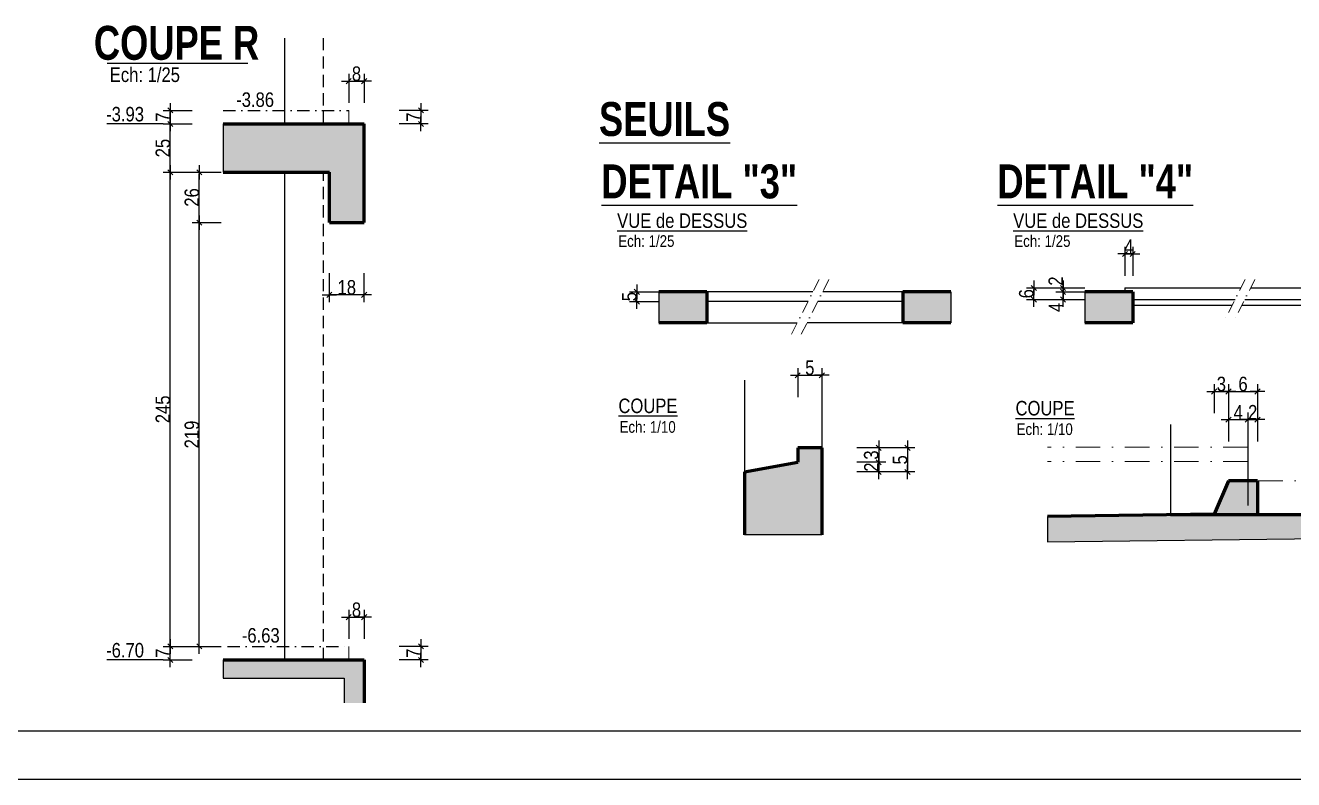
# Model space of a CAD drawing. Header units: millimetres. Extents: x 0 to 26138, y -32652 to 0.
# Drawn here: x 21548 to 22860, y -32652 to -31873 of the extents above; entities that cross this region are included whole.
import ezdxf
from ezdxf.enums import TextEntityAlignment as Align

# ---------------------------------------------------------------- set-up
doc = ezdxf.new("R2010")
doc.units = ezdxf.units.MM
doc.linetypes.add('CACHEX2', pattern=[19.05, 12.7, -6.35])
doc.linetypes.add('TIRETPTX2', pattern=[50.8, 25.4, -12.7, 0, -12.7])
for name, color, linetype in [('01-Cad  2', 1, 'Continuous'), ('01_cote_gen', 4, 'Continuous'), ('01_linteaux', 2, 'Continuous'), ('01_murs_sup', 2, 'CACHEX2'), ('01_poch_BN', 9, 'Continuous'), ('01_poch_murs', 253, 'Continuous'), ('01_texte', 230, 'Continuous'), ('AA_COTES', 2, 'Continuous')]:
    doc.layers.add(name, color=color, linetype=linetype)
doc.layers.add('01_murs_coup', color=5, linetype='Continuous', lineweight=60)
doc.layers.add('01_tram_axes', color=2, linetype='TIRETPTX2', lineweight=9)
doc.styles.add('ARIAL NA', font='ARIALN.TTF')
doc.styles.add('impact', font='impact.ttf')
doc.styles.add('STYLE2', font='ARIALN.TTF')
doc.dimstyles.new('JB10', dxfattribs={"dimscale": 0.1, "dimtxt": 150, "dimasz": 15, "dimexe": 0.1, "dimexo": 0.1, "dimgap": 0.09, "dimtad": 1, "dimdec": 1, "dimlfac": 0.2, "dimdsep": 46, "dimtxsty": 'STYLE2', "dimblk1": 'BOND_G', "dimblk2": 'BOND_D', "dimsah": 1, "dimcen": 1.5, "dimdle": 0.01, "dimse1": 1, "dimse2": 1, "dimclrd": 4, "dimclre": 2, "dimclrt": 6, "dimazin": 2, "dimtfac": 2.333333, "dimtdec": 1, "dimtix": 1, "dimtmove": 2, "dimatfit": 3, "dimldrblk": 'BOND_G', "dimfxl": 1, "dimtolj": 1, "dimtzin": 0, "dimarcsym": 0})
doc.dimstyles.new('JB25', dxfattribs={"dimscale": 0.1, "dimtxt": 150, "dimasz": 15, "dimexe": 0.1, "dimexo": 0.1, "dimgap": 0.09, "dimtad": 1, "dimdec": 1, "dimlfac": 0.5, "dimdsep": 46, "dimtxsty": 'STYLE2', "dimblk1": 'BOND_G', "dimblk2": 'BOND_D', "dimsah": 1, "dimcen": 1.5, "dimdle": 0.01, "dimse1": 1, "dimse2": 1, "dimclrd": 4, "dimclre": 2, "dimclrt": 6, "dimazin": 2, "dimtfac": 2.333333, "dimtdec": 1, "dimtix": 1, "dimtmove": 2, "dimatfit": 3, "dimldrblk": 'BOND_G', "dimfxl": 1, "dimtolj": 1, "dimtzin": 0, "dimarcsym": 0})

# ---------------------------------------------------------------- blocks, each defined once
blk = doc.blocks.new('BOND_G')
at = {"layer": 'AA_COTES', "color": 0}
for p, q in [((0, -5), (0, 15)), ((5, 0), (-5, 0)), ((1.77, 1.77), (-1.77, -1.77))]:
    blk.add_line(p, q, dxfattribs=at)
blk = doc.blocks.new('BOND_D')
at = {"layer": 'AA_COTES', "color": 0}
for p, q in [((5, 0), (-5, 0)), ((-1.77, -1.77), (1.77, 1.77)), ((0, 5), (0, -15))]:
    blk.add_line(p, q, dxfattribs=at)
blk = doc.blocks.new('*D3443')
at = {"layer": '01_cote_gen', "color": 4, "lineweight": -2, "transparency": 16777216}
blk.add_line((21957.2, -32516.1), (21957.2, -32527.1), dxfattribs=at)
at = {"layer": 'Defpoints', "color": 0, "transparency": 16777216}
for p in [(21882.5, -32514.6), (21890.5, -32528.6), (21957.2, -32528.6)]:
    blk.add_point(p, dxfattribs=at)
at = {"layer": '01_cote_gen', "color": 4, "lineweight": -2, "transparency": 16777216, "xscale": 1.5, "yscale": 1.5, "zscale": 1.5}
for name, p, rotation in [('BOND_G', (21957.2, -32514.6), 90), ('BOND_D', (21957.2, -32528.6), 270)]:
    blk.add_blockref(name, p, dxfattribs=dict(at, rotation=rotation))
at = {"layer": '01_cote_gen', "color": 6, "transparency": 16777216, "insert": (21949.7, -32521.6), "char_height": 15, "attachment_point": 5, "rotation": 90, "style": 'STYLE2'}
blk.add_mtext('\\A1;7', dxfattribs=at)
blk = doc.blocks.new('*D3444')
at = {"layer": '01_cote_gen', "color": 4, "lineweight": -2, "transparency": 16777216}
blk.add_line((21884, -32484.4), (21897, -32484.4), dxfattribs=at)
at = {"layer": 'Defpoints', "color": 0, "transparency": 16777216}
for p in [(21898.5, -32484.4), (21882.5, -32514.6), (21898.5, -32526.6)]:
    blk.add_point(p, dxfattribs=at)
at = {"layer": '01_cote_gen', "color": 4, "lineweight": -2, "transparency": 16777216, "xscale": 1.5, "yscale": 1.5, "zscale": 1.5, "rotation": 180}
blk.add_blockref('BOND_G', (21882.5, -32484.4), dxfattribs=at)
at = {"layer": '01_cote_gen', "color": 4, "lineweight": -2, "transparency": 16777216, "xscale": 1.5, "yscale": 1.5, "zscale": 1.5}
blk.add_blockref('BOND_D', (21898.5, -32484.4), dxfattribs=at)
at = {"layer": '01_cote_gen', "color": 6, "transparency": 16777216, "insert": (21890.5, -32476.8), "char_height": 15, "attachment_point": 5, "style": 'STYLE2'}
blk.add_mtext('\\A1;8', dxfattribs=at)
blk = doc.blocks.new('*D3445')
at = {"layer": '01_cote_gen', "color": 4, "lineweight": -2, "ltscale": 0.1, "transparency": 16777216}
blk.add_line((21697.9, -32527.1), (21697.9, -32516.1), dxfattribs=at)
at = {"layer": 'Defpoints', "color": 0, "ltscale": 0.1, "transparency": 16777216}
for p in [(21697.9, -32514.6), (21798.8, -32514.6), (21798.8, -32528.6)]:
    blk.add_point(p, dxfattribs=at)
at = {"layer": '01_cote_gen', "color": 4, "lineweight": -2, "ltscale": 0.1, "transparency": 16777216, "xscale": 1.5, "yscale": 1.5, "zscale": 1.5}
for name, p, rotation in [('BOND_D', (21697.9, -32514.6), 90), ('BOND_G', (21697.9, -32528.6), 270)]:
    blk.add_blockref(name, p, dxfattribs=dict(at, rotation=rotation))
at = {"layer": '01_cote_gen', "color": 6, "ltscale": 0.1, "transparency": 16777216, "insert": (21690.4, -32521.6), "char_height": 15, "attachment_point": 5, "rotation": 90, "style": 'STYLE2'}
blk.add_mtext('\\A1;7', dxfattribs=at)
blk = doc.blocks.new('*D3446')
at = {"layer": '01_cote_gen', "color": 4, "lineweight": -2, "transparency": 16777216}
blk.add_line((21957.2, -31962.1), (21957.2, -31973.1), dxfattribs=at)
at = {"layer": 'Defpoints', "color": 0, "transparency": 16777216}
for p in [(21882.5, -31960.6), (21890.5, -31974.6), (21957.2, -31974.6)]:
    blk.add_point(p, dxfattribs=at)
at = {"layer": '01_cote_gen', "color": 4, "lineweight": -2, "transparency": 16777216, "xscale": 1.5, "yscale": 1.5, "zscale": 1.5}
for name, p, rotation in [('BOND_G', (21957.2, -31960.6), 90), ('BOND_D', (21957.2, -31974.6), 270)]:
    blk.add_blockref(name, p, dxfattribs=dict(at, rotation=rotation))
at = {"layer": '01_cote_gen', "color": 6, "transparency": 16777216, "insert": (21949.7, -31967.6), "char_height": 15, "attachment_point": 5, "rotation": 90, "style": 'STYLE2'}
blk.add_mtext('\\A1;7', dxfattribs=at)
blk = doc.blocks.new('*D3447')
at = {"layer": '01_cote_gen', "color": 4, "lineweight": -2, "transparency": 16777216}
blk.add_line((21884, -31930.4), (21897, -31930.4), dxfattribs=at)
at = {"layer": 'Defpoints', "color": 0, "transparency": 16777216}
for p in [(21898.5, -31930.4), (21882.5, -31960.6), (21898.5, -31972.6)]:
    blk.add_point(p, dxfattribs=at)
at = {"layer": '01_cote_gen', "color": 4, "lineweight": -2, "transparency": 16777216, "xscale": 1.5, "yscale": 1.5, "zscale": 1.5, "rotation": 180}
blk.add_blockref('BOND_G', (21882.5, -31930.4), dxfattribs=at)
at = {"layer": '01_cote_gen', "color": 4, "lineweight": -2, "transparency": 16777216, "xscale": 1.5, "yscale": 1.5, "zscale": 1.5}
blk.add_blockref('BOND_D', (21898.5, -31930.4), dxfattribs=at)
at = {"layer": '01_cote_gen', "color": 6, "transparency": 16777216, "insert": (21890.5, -31922.8), "char_height": 15, "attachment_point": 5, "style": 'STYLE2'}
blk.add_mtext('\\A1;8', dxfattribs=at)
blk = doc.blocks.new('*D3449')
at = {"layer": '01_cote_gen', "color": 4, "lineweight": -2, "ltscale": 0.1, "transparency": 16777216}
blk.add_line((21727.9, -32513.1), (21727.9, -32078.1), dxfattribs=at)
at = {"layer": 'Defpoints', "color": 0, "ltscale": 0.1, "transparency": 16777216}
for p in [(21727.9, -32076.6), (21898.5, -32076.6), (21856.5, -32514.6)]:
    blk.add_point(p, dxfattribs=at)
at = {"layer": '01_cote_gen', "color": 4, "lineweight": -2, "ltscale": 0.1, "transparency": 16777216, "xscale": 1.5, "yscale": 1.5, "zscale": 1.5}
for name, p, rotation in [('BOND_D', (21727.9, -32076.6), 90), ('BOND_G', (21727.9, -32514.6), 270)]:
    blk.add_blockref(name, p, dxfattribs=dict(at, rotation=rotation))
at = {"layer": '01_cote_gen', "color": 6, "ltscale": 0.1, "transparency": 16777216, "insert": (21720.3, -32295.6), "char_height": 15, "attachment_point": 5, "rotation": 90, "style": 'STYLE2'}
blk.add_mtext('\\A1;219', dxfattribs=at)
blk = doc.blocks.new('*D3450')
at = {"layer": '01_cote_gen', "color": 4, "lineweight": -2, "ltscale": 0.1, "transparency": 16777216}
blk.add_line((21727.9, -32075.1), (21727.9, -32026.1), dxfattribs=at)
at = {"layer": 'Defpoints', "color": 0, "ltscale": 0.1, "transparency": 16777216}
for p in [(21727.9, -32024.6), (21797.2, -32024.6), (21880.5, -32076.6)]:
    blk.add_point(p, dxfattribs=at)
at = {"layer": '01_cote_gen', "color": 4, "lineweight": -2, "ltscale": 0.1, "transparency": 16777216, "xscale": 1.5, "yscale": 1.5, "zscale": 1.5}
for name, p, rotation in [('BOND_D', (21727.9, -32024.6), 90), ('BOND_G', (21727.9, -32076.6), 270)]:
    blk.add_blockref(name, p, dxfattribs=dict(at, rotation=rotation))
at = {"layer": '01_cote_gen', "color": 6, "ltscale": 0.1, "transparency": 16777216, "insert": (21720.3, -32050.6), "char_height": 15, "attachment_point": 5, "rotation": 90, "style": 'STYLE2'}
blk.add_mtext('\\A1;26', dxfattribs=at)
blk = doc.blocks.new('*D3448')
at = {"layer": '01_cote_gen', "color": 4, "lineweight": -2, "ltscale": 0.1, "transparency": 16777216}
blk.add_line((21697.9, -32023.1), (21697.9, -31976.1), dxfattribs=at)
at = {"layer": 'Defpoints', "color": 0, "ltscale": 0.1, "transparency": 16777216}
for p in [(21697.9, -31974.6), (21754.9, -31974.6), (21754.9, -32024.6)]:
    blk.add_point(p, dxfattribs=at)
at = {"layer": '01_cote_gen', "color": 4, "lineweight": -2, "ltscale": 0.1, "transparency": 16777216, "xscale": 1.5, "yscale": 1.5, "zscale": 1.5}
for name, p, rotation in [('BOND_D', (21697.9, -31974.6), 90), ('BOND_G', (21697.9, -32024.6), 270)]:
    blk.add_blockref(name, p, dxfattribs=dict(at, rotation=rotation))
at = {"layer": '01_cote_gen', "color": 6, "ltscale": 0.1, "transparency": 16777216, "insert": (21690.3, -31999.6), "char_height": 15, "attachment_point": 5, "rotation": 90, "style": 'STYLE2'}
blk.add_mtext('\\A1;25', dxfattribs=at)
blk = doc.blocks.new('*D3451')
at = {"layer": '01_cote_gen', "color": 4, "lineweight": -2, "ltscale": 0.1, "transparency": 16777216}
blk.add_line((21697.9, -32513.1), (21697.9, -32026.1), dxfattribs=at)
at = {"layer": 'Defpoints', "color": 0, "ltscale": 0.1, "transparency": 16777216}
for p in [(21697.9, -32024.6), (21785.8, -32024.6), (21750.4, -32514.6)]:
    blk.add_point(p, dxfattribs=at)
at = {"layer": '01_cote_gen', "color": 4, "lineweight": -2, "ltscale": 0.1, "transparency": 16777216, "xscale": 1.5, "yscale": 1.5, "zscale": 1.5}
for name, p, rotation in [('BOND_D', (21697.9, -32024.6), 90), ('BOND_G', (21697.9, -32514.6), 270)]:
    blk.add_blockref(name, p, dxfattribs=dict(at, rotation=rotation))
at = {"layer": '01_cote_gen', "color": 6, "ltscale": 0.1, "transparency": 16777216, "insert": (21690.3, -32269.6), "char_height": 15, "attachment_point": 5, "rotation": 90, "style": 'STYLE2'}
blk.add_mtext('\\A1;245', dxfattribs=at)
blk = doc.blocks.new('*D3452')
at = {"layer": '01_cote_gen', "color": 4, "lineweight": -2, "ltscale": 0.1, "transparency": 16777216}
blk.add_line((21697.9, -31973.1), (21697.9, -31962.1), dxfattribs=at)
at = {"layer": 'Defpoints', "color": 0, "ltscale": 0.1, "transparency": 16777216}
for p in [(21697.9, -31960.6), (21752.7, -31960.6, 8.4), (21752.7, -31974.6)]:
    blk.add_point(p, dxfattribs=at)
at = {"layer": '01_cote_gen', "color": 4, "lineweight": -2, "ltscale": 0.1, "transparency": 16777216, "xscale": 1.5, "yscale": 1.5, "zscale": 1.5}
for name, p, rotation in [('BOND_D', (21697.9, -31960.6), 90), ('BOND_G', (21697.9, -31974.6), 270)]:
    blk.add_blockref(name, p, dxfattribs=dict(at, rotation=rotation))
at = {"layer": '01_cote_gen', "color": 6, "ltscale": 0.1, "transparency": 16777216, "insert": (21690.4, -31967.6), "char_height": 15, "attachment_point": 5, "rotation": 90, "style": 'STYLE2'}
blk.add_mtext('\\A1;7', dxfattribs=at)
blk = doc.blocks.new('*D3453')
at = {"layer": '01_cote_gen', "color": 4, "lineweight": -2, "ltscale": 0.1, "transparency": 16777216}
blk.add_line((21897, -32151.3), (21864, -32151.3), dxfattribs=at)
at = {"layer": 'Defpoints', "color": 0, "ltscale": 0.1, "transparency": 16777216}
for p in [(21862.5, -32076.6), (21898.5, -32076.6), (21862.5, -32151.3)]:
    blk.add_point(p, dxfattribs=at)
at = {"layer": '01_cote_gen', "color": 4, "lineweight": -2, "ltscale": 0.1, "transparency": 16777216, "xscale": 1.5, "yscale": 1.5, "zscale": 1.5, "rotation": 180}
blk.add_blockref('BOND_D', (21862.5, -32151.3), dxfattribs=at)
at = {"layer": '01_cote_gen', "color": 4, "lineweight": -2, "ltscale": 0.1, "transparency": 16777216, "xscale": 1.5, "yscale": 1.5, "zscale": 1.5}
blk.add_blockref('BOND_G', (21898.5, -32151.3), dxfattribs=at)
at = {"layer": '01_cote_gen', "color": 6, "ltscale": 0.1, "transparency": 16777216, "insert": (21880.5, -32143.6), "char_height": 15, "attachment_point": 5, "style": 'STYLE2'}
blk.add_mtext('\\A1;18', dxfattribs=at)
blk = doc.blocks.new('*D3467')
at = {"layer": '01_cote_gen', "color": 4, "lineweight": -2, "transparency": 16777216}
blk.add_line((22794, -32251.1), (22821, -32251.1), dxfattribs=at)
at = {"layer": 'Defpoints', "color": 0, "transparency": 16777216}
for p in [(22822.5, -32251.1), (22792.5, -32343.6), (22822.5, -32343.6)]:
    blk.add_point(p, dxfattribs=at)
at = {"layer": '01_cote_gen', "color": 4, "lineweight": -2, "transparency": 16777216, "xscale": 1.5, "yscale": 1.5, "zscale": 1.5, "rotation": 180}
blk.add_blockref('BOND_G', (22792.5, -32251.1), dxfattribs=at)
at = {"layer": '01_cote_gen', "color": 4, "lineweight": -2, "transparency": 16777216, "xscale": 1.5, "yscale": 1.5, "zscale": 1.5}
blk.add_blockref('BOND_D', (22822.5, -32251.1), dxfattribs=at)
at = {"layer": '01_cote_gen', "color": 6, "transparency": 16777216, "insert": (22807.5, -32243.5), "char_height": 15, "attachment_point": 5, "style": 'STYLE2'}
blk.add_mtext('\\A1;6', dxfattribs=at)
blk = doc.blocks.new('*D3468')
at = {"layer": '01_cote_gen', "color": 4, "lineweight": -2, "transparency": 16777216}
blk.add_line((22794, -32280.2), (22811, -32280.2), dxfattribs=at)
at = {"layer": 'Defpoints', "color": 0, "transparency": 16777216}
for p in [(22792.5, -32273.6), (22812.5, -32280.2), (22812.5, -32285.2)]:
    blk.add_point(p, dxfattribs=at)
at = {"layer": '01_cote_gen', "color": 4, "lineweight": -2, "transparency": 16777216, "xscale": 1.5, "yscale": 1.5, "zscale": 1.5, "rotation": 180}
blk.add_blockref('BOND_G', (22792.5, -32280.2), dxfattribs=at)
at = {"layer": '01_cote_gen', "color": 4, "lineweight": -2, "transparency": 16777216, "xscale": 1.5, "yscale": 1.5, "zscale": 1.5}
blk.add_blockref('BOND_D', (22812.5, -32280.2), dxfattribs=at)
at = {"layer": '01_cote_gen', "color": 6, "transparency": 16777216, "insert": (22802.5, -32272.7), "char_height": 15, "attachment_point": 5, "style": 'STYLE2'}
blk.add_mtext('\\A1;4', dxfattribs=at)
blk = doc.blocks.new('*D3457')
at = {"layer": '01_cote_gen', "color": 4, "lineweight": -2, "transparency": 16777216}
blk.add_line((22814, -32280.2), (22821, -32280.2), dxfattribs=at)
at = {"layer": 'Defpoints', "color": 0, "transparency": 16777216}
for p in [(22822.5, -32276.3), (22822.5, -32280.2), (22812.5, -32290.3)]:
    blk.add_point(p, dxfattribs=at)
at = {"layer": '01_cote_gen', "color": 4, "lineweight": -2, "transparency": 16777216, "xscale": 1.5, "yscale": 1.5, "zscale": 1.5, "rotation": 180}
blk.add_blockref('BOND_G', (22812.5, -32280.2), dxfattribs=at)
at = {"layer": '01_cote_gen', "color": 4, "lineweight": -2, "transparency": 16777216, "xscale": 1.5, "yscale": 1.5, "zscale": 1.5}
blk.add_blockref('BOND_D', (22822.5, -32280.2), dxfattribs=at)
at = {"layer": '01_cote_gen', "color": 6, "transparency": 16777216, "insert": (22817.5, -32272.6), "char_height": 15, "attachment_point": 5, "style": 'STYLE2'}
blk.add_mtext('\\A1;2', dxfattribs=at)
blk = doc.blocks.new('*D3469')
at = {"layer": '01_cote_gen', "color": 4, "lineweight": -2, "transparency": 16777216}
blk.add_line((22967.3, -32345.1), (22967.3, -32377.1), dxfattribs=at)
at = {"layer": 'Defpoints', "color": 0, "transparency": 16777216}
for p in [(22822.5, -32343.6), (22841.4, -32378.6), (22967.3, -32378.6)]:
    blk.add_point(p, dxfattribs=at)
at = {"layer": '01_cote_gen', "color": 4, "lineweight": -2, "transparency": 16777216, "xscale": 1.5, "yscale": 1.5, "zscale": 1.5}
for name, p, rotation in [('BOND_G', (22967.3, -32343.6), 90), ('BOND_D', (22967.3, -32378.6), 270)]:
    blk.add_blockref(name, p, dxfattribs=dict(at, rotation=rotation))
at = {"layer": '01_cote_gen', "color": 6, "transparency": 16777216, "insert": (22959.8, -32361.1), "char_height": 15, "attachment_point": 5, "rotation": 90, "style": 'STYLE2'}
blk.add_mtext('\\A1;7', dxfattribs=at)
blk = doc.blocks.new('*D3470')
at = {"layer": '01_cote_gen', "color": 4, "lineweight": -2, "transparency": 16777216}
blk.add_line((22779.2, -32251.1), (22791, -32251.1), dxfattribs=at)
at = {"layer": 'Defpoints', "color": 0, "transparency": 16777216}
for p in [(22792.5, -32251.1), (22792.5, -32343.6), (22777.7, -32377.9)]:
    blk.add_point(p, dxfattribs=at)
at = {"layer": '01_cote_gen', "color": 4, "lineweight": -2, "transparency": 16777216, "xscale": 1.5, "yscale": 1.5, "zscale": 1.5, "rotation": 180}
blk.add_blockref('BOND_G', (22777.7, -32251.1), dxfattribs=at)
at = {"layer": '01_cote_gen', "color": 4, "lineweight": -2, "transparency": 16777216, "xscale": 1.5, "yscale": 1.5, "zscale": 1.5}
blk.add_blockref('BOND_D', (22792.5, -32251.1), dxfattribs=at)
at = {"layer": '01_cote_gen', "color": 6, "transparency": 16777216, "insert": (22785.1, -32243.5), "char_height": 15, "attachment_point": 5, "style": 'STYLE2'}
blk.add_mtext('\\A1;3', dxfattribs=at)
blk = doc.blocks.new('*D3471')
at = {"layer": '01_cote_gen', "color": 4, "lineweight": -2, "transparency": 16777216}
blk.add_line((22621.3, -32154.6), (22621.3, -32149.6), dxfattribs=at)
at = {"layer": 'Defpoints', "color": 0, "transparency": 16777216}
for p in [(22621.3, -32148.1), (22693.4, -32148.1), (22709.2, -32156.1)]:
    blk.add_point(p, dxfattribs=at)
at = {"layer": '01_cote_gen', "color": 4, "lineweight": -2, "transparency": 16777216, "xscale": 1.5, "yscale": 1.5, "zscale": 1.5}
for name, p, rotation in [('BOND_D', (22621.3, -32148.1), 90), ('BOND_G', (22621.3, -32156.1), 270)]:
    blk.add_blockref(name, p, dxfattribs=dict(at, rotation=rotation))
at = {"layer": '01_cote_gen', "color": 6, "transparency": 16777216, "insert": (22613.8, -32164.2), "char_height": 15, "attachment_point": 5, "rotation": 90, "style": 'STYLE2'}
blk.add_mtext('\\A1;4', dxfattribs=at)
blk = doc.blocks.new('*D3458')
at = {"layer": '01_cote_gen', "color": 4, "lineweight": -2, "transparency": 16777216}
blk.add_line((22591.1, -32154.6), (22591.1, -32145.6), dxfattribs=at)
at = {"layer": 'Defpoints', "color": 0, "transparency": 16777216}
for p in [(22591.1, -32144.1), (22633.8, -32144.1), (22632.9, -32156.1)]:
    blk.add_point(p, dxfattribs=at)
at = {"layer": '01_cote_gen', "color": 4, "lineweight": -2, "transparency": 16777216, "xscale": 1.5, "yscale": 1.5, "zscale": 1.5}
for name, p, rotation in [('BOND_D', (22591.1, -32144.1), 90), ('BOND_G', (22591.1, -32156.1), 270)]:
    blk.add_blockref(name, p, dxfattribs=dict(at, rotation=rotation))
at = {"layer": '01_cote_gen', "color": 6, "transparency": 16777216, "insert": (22583.4, -32150.1), "char_height": 15, "attachment_point": 5, "rotation": 90, "style": 'STYLE2'}
blk.add_mtext('\\A1;6', dxfattribs=at)
blk = doc.blocks.new('*D3459')
at = {"layer": '01_cote_gen', "color": 4, "lineweight": -2, "transparency": 16777216}
blk.add_line((22621.3, -32146.6), (22621.3, -32145.6), dxfattribs=at)
at = {"layer": 'Defpoints', "color": 0, "transparency": 16777216}
for p in [(22613.6, -32144.1), (22613.8, -32148.1), (22621.3, -32144.1)]:
    blk.add_point(p, dxfattribs=at)
at = {"layer": '01_cote_gen', "color": 4, "lineweight": -2, "transparency": 16777216, "xscale": 1.5, "yscale": 1.5, "zscale": 1.5}
for name, p, rotation in [('BOND_D', (22621.3, -32144.1), 90), ('BOND_G', (22621.3, -32148.1), 270)]:
    blk.add_blockref(name, p, dxfattribs=dict(at, rotation=rotation))
at = {"layer": '01_cote_gen', "color": 6, "transparency": 16777216, "insert": (22613.8, -32137), "char_height": 15, "attachment_point": 5, "rotation": 90, "style": 'STYLE2'}
blk.add_mtext('\\A1;2', dxfattribs=at)
blk = doc.blocks.new('*D3472')
at = {"layer": '01_cote_gen', "color": 4, "lineweight": -2, "transparency": 16777216}
for p, q in [((22683.9, -32109), (22682.4, -32109)), ((22693.4, -32109), (22685.4, -32109)), ((22694.9, -32109), (22696.4, -32109))]:
    blk.add_line(p, q, dxfattribs=at)
at = {"layer": 'Defpoints', "color": 0, "transparency": 16777216}
for p in [(22685.4, -32109), (22685.4, -32144.1), (22693.4, -32148.1)]:
    blk.add_point(p, dxfattribs=at)
at = {"layer": '01_cote_gen', "color": 4, "lineweight": -2, "transparency": 16777216, "xscale": 1.5, "yscale": 1.5, "zscale": 1.5}
blk.add_blockref('BOND_D', (22685.4, -32109), dxfattribs=at)
at = {"layer": '01_cote_gen', "color": 4, "lineweight": -2, "transparency": 16777216, "xscale": 1.5, "yscale": 1.5, "zscale": 1.5, "rotation": 180}
blk.add_blockref('BOND_G', (22693.4, -32109), dxfattribs=at)
at = {"layer": '01_cote_gen', "color": 6, "transparency": 16777216, "insert": (22689.4, -32101.5), "char_height": 15, "attachment_point": 5, "style": 'STYLE2'}
blk.add_mtext('\\A1;4', dxfattribs=at)
blk = doc.blocks.new('*D3474')
at = {"layer": '01_cote_gen', "color": 4, "lineweight": -2, "transparency": 16777216}
blk.add_line((22348.4, -32234.4), (22370.4, -32234.4), dxfattribs=at)
at = {"layer": 'Defpoints', "color": 0, "transparency": 16777216}
for p in [(22346.9, -32227.8), (22371.9, -32234.4), (22371.9, -32239.4)]:
    blk.add_point(p, dxfattribs=at)
at = {"layer": '01_cote_gen', "color": 4, "lineweight": -2, "transparency": 16777216, "xscale": 1.5, "yscale": 1.5, "zscale": 1.5, "rotation": 180}
blk.add_blockref('BOND_G', (22346.9, -32234.4), dxfattribs=at)
at = {"layer": '01_cote_gen', "color": 4, "lineweight": -2, "transparency": 16777216, "xscale": 1.5, "yscale": 1.5, "zscale": 1.5}
blk.add_blockref('BOND_D', (22371.9, -32234.4), dxfattribs=at)
at = {"layer": '01_cote_gen', "color": 6, "transparency": 16777216, "insert": (22359.4, -32226.7), "char_height": 15, "attachment_point": 5, "style": 'STYLE2'}
blk.add_mtext('\\A1;5', dxfattribs=at)
blk = doc.blocks.new('*D3475')
at = {"layer": '01_cote_gen', "color": 4, "lineweight": -2, "transparency": 16777216}
blk.add_line((22430.7, -32310.8), (22430.7, -32322.8), dxfattribs=at)
at = {"layer": 'Defpoints', "color": 0, "transparency": 16777216}
for p in [(22371.9, -32309.3), (22346.9, -32324.3), (22430.7, -32324.3)]:
    blk.add_point(p, dxfattribs=at)
at = {"layer": '01_cote_gen', "color": 4, "lineweight": -2, "transparency": 16777216, "xscale": 1.5, "yscale": 1.5, "zscale": 1.5}
for name, p, rotation in [('BOND_G', (22430.7, -32309.3), 90), ('BOND_D', (22430.7, -32324.3), 270)]:
    blk.add_blockref(name, p, dxfattribs=dict(at, rotation=rotation))
at = {"layer": '01_cote_gen', "color": 6, "transparency": 16777216, "insert": (22423, -32316.8), "char_height": 15, "attachment_point": 5, "rotation": 90, "style": 'STYLE2'}
blk.add_mtext('\\A1;3', dxfattribs=at)
blk = doc.blocks.new('*D3476')
at = {"layer": '01_cote_gen', "color": 4, "lineweight": -2, "transparency": 16777216}
blk.add_line((22430.7, -32325.8), (22430.7, -32332.8), dxfattribs=at)
at = {"layer": 'Defpoints', "color": 0, "transparency": 16777216}
for p in [(22291.9, -32334.3), (22408.2, -32324.3), (22430.7, -32334.3)]:
    blk.add_point(p, dxfattribs=at)
at = {"layer": '01_cote_gen', "color": 4, "lineweight": -2, "transparency": 16777216, "xscale": 1.5, "yscale": 1.5, "zscale": 1.5}
for name, p, rotation in [('BOND_G', (22430.7, -32324.3), 90), ('BOND_D', (22430.7, -32334.3), 270)]:
    blk.add_blockref(name, p, dxfattribs=dict(at, rotation=rotation))
at = {"layer": '01_cote_gen', "color": 6, "transparency": 16777216, "insert": (22423.1, -32329.3), "char_height": 15, "attachment_point": 5, "rotation": 90, "style": 'STYLE2'}
blk.add_mtext('\\A1;2', dxfattribs=at)
blk = doc.blocks.new('*D3460')
at = {"layer": '01_cote_gen', "color": 4, "lineweight": -2, "transparency": 16777216}
blk.add_line((22460.4, -32310.8), (22460.4, -32332.8), dxfattribs=at)
at = {"layer": 'Defpoints', "color": 0, "transparency": 16777216}
for p in [(22438.2, -32309.3), (22438.2, -32334.3), (22460.4, -32334.3)]:
    blk.add_point(p, dxfattribs=at)
at = {"layer": '01_cote_gen', "color": 4, "lineweight": -2, "transparency": 16777216, "xscale": 1.5, "yscale": 1.5, "zscale": 1.5}
for name, p, rotation in [('BOND_G', (22460.4, -32309.3), 90), ('BOND_D', (22460.4, -32334.3), 270)]:
    blk.add_blockref(name, p, dxfattribs=dict(at, rotation=rotation))
at = {"layer": '01_cote_gen', "color": 6, "transparency": 16777216, "insert": (22452.8, -32321.8), "char_height": 15, "attachment_point": 5, "rotation": 90, "style": 'STYLE2'}
blk.add_mtext('\\A1;5', dxfattribs=at)
blk = doc.blocks.new('*D3477')
at = {"layer": '01_cote_gen', "color": 4, "lineweight": -2, "transparency": 16777216}
blk.add_line((22180.5, -32156.6), (22180.5, -32149.6), dxfattribs=at)
at = {"layer": 'Defpoints', "color": 0, "transparency": 16777216}
for p in [(22180.5, -32148.1), (22252.7, -32148.1), (22252.7, -32158.1)]:
    blk.add_point(p, dxfattribs=at)
at = {"layer": '01_cote_gen', "color": 4, "lineweight": -2, "transparency": 16777216, "xscale": 1.5, "yscale": 1.5, "zscale": 1.5}
for name, p, rotation in [('BOND_D', (22180.5, -32148.1), 90), ('BOND_G', (22180.5, -32158.1), 270)]:
    blk.add_blockref(name, p, dxfattribs=dict(at, rotation=rotation))
at = {"layer": '01_cote_gen', "color": 6, "transparency": 16777216, "insert": (22172.8, -32153.1), "char_height": 15, "attachment_point": 5, "rotation": 90, "style": 'STYLE2'}
blk.add_mtext('\\A1;5', dxfattribs=at)

msp = doc.modelspace()

# ---------------------------------------------------------------- hatches: boundary and pattern name
at = {"layer": '01_poch_BN', "ltscale": 0.1}
h = msp.add_hatch(color=256, dxfattribs=at)
h.dxf.hatch_style = 1
h.paths.add_polyline_path([(21898.46, -32528.62), (21752.75, -32528.62), (21752.75, -32547.34), (21877.78, -32547.34), (21877.78, -32572.96), (21898.46, -32572.96)])
h.paths.add_polyline_path([(21898.46, -31974.62), (21752.75, -31974.62), (21752.75, -32024.62), (21862.46, -32024.62), (21862.46, -32076.62), (21898.46, -32076.62)])
at = {"layer": '01_poch_BN'}
h = msp.add_hatch(color=256, dxfattribs=at)
h.dxf.hatch_style = 1
h.paths.add_polyline_path([(22252.74, -32148.06), (22203.21, -32148.06), (22203.21, -32180.06), (22252.74, -32180.06)])
h.paths.add_polyline_path([(22505.13, -32148.06), (22455.61, -32148.06), (22455.61, -32180.06), (22505.13, -32180.06)])
h = msp.add_hatch(color=256, dxfattribs=at)
h.dxf.hatch_style = 1
h.paths.add_polyline_path([(22693.36, -32148.06), (22643.84, -32148.06), (22643.84, -32180.06), (22693.36, -32180.06)])
h.paths.add_polyline_path([(22945.76, -32148.06), (22896.23, -32148.06), (22896.23, -32180.06), (22945.76, -32180.06)])
h = msp.add_hatch(color=256, dxfattribs=at)
h.dxf.hatch_style = 1
h.paths.add_polyline_path([(22371.88, -32309.3), (22346.88, -32309.3), (22346.88, -32324.3), (22291.88, -32334.3), (22291.88, -32399.2), (22371.88, -32399.2)])
at = {"layer": '01_poch_BN', "ltscale": 0.1}
h = msp.add_hatch(color=256, dxfattribs=at)
h.dxf.hatch_style = 1
h.paths.add_polyline_path([(22812.51, -32343.58), (22792.51, -32343.58), (22777.65, -32377.88), (22732.51, -32378.56), (22732.51, -32378.58), (22812.51, -32378.58)])
h.paths.add_polyline_path([(22822.51, -32343.58), (22812.51, -32343.58), (22812.51, -32378.58), (22822.51, -32378.58)])
h.paths.add_polyline_path([(22942.13, -32378.58), (22822.51, -32378.58), (22812.51, -32378.58), (22732.51, -32378.58), (22732.51, -32378.56), (22605.15, -32380.46), (22605.15, -32406.36), (22942.13, -32402.6)])

# ---------------------------------------------------------------- linework, layer by layer
at = {"layer": '01-Cad  2'}
for p, q in [((25088.02, -32602.24), (19369.51, -32602.24)), ((25088.02, -32652.24), (19319.51, -32652.24))]:
    msp.add_line(p, q, dxfattribs=at)
at = {"layer": '01_linteaux'}
for p, q in [((21816.46, -31974.62), (21816.46, -31886.02)), ((21816.46, -32528.62), (21816.46, -32024.62)), ((22362.66, -32148.06), (22252.74, -32148.06)), ((22455.61, -32148.06), (22372.8, -32148.06)), ((22685.36, -32144.06), (22805.3, -32144.06)), ((22685.36, -32144.06), (22685.36, -32148.06)), ((22815.45, -32144.06), (22904.23, -32144.06)), ((22357.6, -32158.06), (22252.74, -32158.06)), ((22455.61, -32158.06), (22367.74, -32158.06)), ((22693.36, -32156.06), (22799.24, -32156.06)), ((22693.36, -32162.06), (22796.2, -32162.06)), ((22806.35, -32162.06), (22896.23, -32162.06)), ((22809.38, -32156.06), (22896.23, -32156.06)), ((22252.74, -32180.06), (22346.48, -32180.06)), ((22455.61, -32180.06), (22356.62, -32180.06)), ((22291.88, -32239.4), (22291.88, -32334.3)), ((22371.88, -32239.4), (22371.88, -32309.3)), ((22732.51, -32285.21), (22732.51, -32378.58)), ((22812.51, -32285.21), (22812.51, -32343.58)), ((22822.51, -32378.58), (22812.51, -32378.58))]:
    msp.add_line(p, q, dxfattribs=at)
at = {"layer": '01_linteaux', "linetype": 'TIRETPTX2', "ltscale": 0.5}
for p, q in [((21752.75, -31960.62, 8.39), (21882.46, -31960.62, 9.92)), ((21757.27, -32514.62), (21882.46, -32514.62))]:
    msp.add_line(p, q, dxfattribs=at)
at = {"layer": '01_linteaux', "linetype": 'CACHEX2', "ltscale": 2}
msp.add_line((22812.51, -32343.58), (22812.51, -32378.58), dxfattribs=at)
at = {"layer": '01_murs_coup'}
for p, q in [((21752.75, -31974.62), (21898.46, -31974.62)), ((21898.46, -32076.62), (21898.46, -31974.62)), ((21752.75, -32024.62), (21862.46, -32024.62)), ((21862.46, -32076.62), (21862.46, -32024.62)), ((21862.46, -32076.62), (21898.46, -32076.62)), ((22252.74, -32148.06), (22203.21, -32148.06)), ((22252.74, -32148.06), (22252.74, -32180.06)), ((22455.61, -32148.06), (22455.61, -32180.06)), ((22505.13, -32148.06), (22455.61, -32148.06)), ((22693.36, -32148.06), (22643.84, -32148.06)), ((22693.36, -32148.06), (22693.36, -32180.06)), ((22252.74, -32180.06), (22203.21, -32180.06)), ((22505.13, -32180.06), (22455.61, -32180.06)), ((22693.36, -32180.06), (22643.84, -32180.06)), ((22346.88, -32309.3), (22346.88, -32324.3)), ((22371.88, -32309.3), (22346.88, -32309.3)), ((22371.88, -32309.3), (22371.88, -32399.2)), ((22291.88, -32334.3), (22346.88, -32324.3)), ((22291.88, -32334.3), (22291.88, -32399.2)), ((22792.51, -32343.58), (22777.65, -32377.88)), ((22822.51, -32343.58), (22792.51, -32343.58)), ((22822.51, -32343.58), (22822.51, -32378.58)), ((22777.65, -32377.88), (22605.15, -32380.46)), ((22950.32, -32378.58), (22732.51, -32378.58)), ((22950.32, -32378.58), (22822.51, -32378.58)), ((21752.75, -32528.62), (21898.46, -32528.62)), ((21898.46, -32528.4), (21898.46, -32572.96))]:
    msp.add_line(p, q, dxfattribs=at)
at = {"layer": '01_murs_sup'}
for p, q in [((21856.46, -31974.62), (21856.46, -31886.02)), ((21856.46, -32528.62), (21856.46, -32024.62))]:
    msp.add_line(p, q, dxfattribs=at)
at = {"layer": '01_poch_BN', "ltscale": 0.1}
for p, q in [((21752.75, -31974.62), (21752.75, -32024.62)), ((22605.15, -32406.36), (22942.13, -32402.6)), ((21752.75, -32528.62), (21752.75, -32547.34)), ((21752.75, -32547.34), (21877.78, -32547.34)), ((21877.78, -32547.34), (21877.78, -32572.96))]:
    msp.add_line(p, q, dxfattribs=at)
at = {"layer": '01_poch_BN'}
for p, q in [((22605.15, -32380.46), (22605.15, -32406.36)), ((22371.88, -32399.2), (22291.88, -32399.2))]:
    msp.add_line(p, q, dxfattribs=at)
at = {"layer": '01_poch_murs'}
for p, q in [((22203.21, -32148.06), (22203.21, -32180.06)), ((22505.13, -32148.06), (22505.13, -32180.06)), ((22643.84, -32148.06), (22643.84, -32180.06))]:
    msp.add_line(p, q, dxfattribs=at)
at = {"layer": '01_texte'}
for p, q in [((21632.6, -31911.89), (21778.2, -31911.89)), ((21690.42, -31974.62), (21632.46, -31974.62)), ((21690.42, -32528.62), (21632.46, -32528.62))]:
    msp.add_line(p, q, dxfattribs=at)
at = {"layer": '01_tram_axes'}
for p, q in [((21882.46, -31960.62), (21882.46, -31974.62)), ((22812.51, -32308.58), (22605.15, -32308.58)), ((22812.51, -32323.58), (22605.15, -32323.58)), ((22950.32, -32343.58), (22822.51, -32343.58)), ((21882.46, -32514.62), (21882.46, -32528.62))]:
    msp.add_line(p, q, dxfattribs=at)
at = {"layer": '01_tram_axes', "ltscale": 0.5}
for p, q in [((22369.09, -32135.33), (22340.45, -32191.98)), ((22379.23, -32135.33), (22350.59, -32191.98)), ((22809.72, -32135.33), (22788.38, -32177.54)), ((22819.86, -32135.33), (22798.52, -32177.54))]:
    msp.add_line(p, q, dxfattribs=at)
at = {"layer": '01_tram_axes', "ltscale": 2}
for p, q in [((22371.88, -32274.3), (22371.88, -32289.3)), ((22812.51, -32308.58), (22812.51, -32323.58))]:
    msp.add_line(p, q, dxfattribs=at)

# ---------------------------------------------------------------- texts
at = {"layer": '01_texte', "style": 'impact'}
msp.add_text('COUPE R', height=35, dxfattribs=at).set_placement((21704.41, -31890.79), align=Align.MIDDLE)
at = {"layer": '01_texte'}
for s, height, style, p in [('Ech: 1/25', 15, 'STYLE2', (21635.33, -31931.29)), ('-3.86', 15, 'ARIAL NA', (21766.09, -31957.03)), ('-3.93', 15, 'ARIAL NA', (21631.56, -31972.01)), ('%%UVUE de DESSUS', 15, 'ARIAL NA', (22160.14, -32082.06)), ('%%UVUE de DESSUS', 15, 'ARIAL NA', (22569.77, -32082.06)), (' Ech: 1/25', 12, 'ARIAL NA', (22157.48, -32101.66)), (' Ech: 1/25', 12, 'ARIAL NA', (22567.11, -32101.66)), ('%%UCOUPE', 15, 'ARIAL NA', (22161.45, -32273.46)), ('%%UCOUPE', 15, 'ARIAL NA', (22572.18, -32275.88)), (' Ech: 1/10', 12, 'ARIAL NA', (22158.79, -32293.79)), (' Ech: 1/10', 12, 'ARIAL NA', (22569.53, -32296.11)), ('-6.63', 15, 'ARIAL NA', (21771.92, -32510.65)), ('-6.70', 15, 'ARIAL NA', (21631.56, -32526.01))]:
    msp.add_text(s, height=height, dxfattribs=dict(at, style=style)).set_placement(p)
at = {"layer": '01_texte', "style": 'impact'}
for s, p in [('%%USEUILS', (22209.18, -31997.56)), ('%%UDETAIL "3"', (22245.05, -32061.98)), ('%%UDETAIL "4"', (22654.68, -32061.98))]:
    msp.add_text(s, height=35, dxfattribs=at).set_placement(p, align=Align.BOTTOM_CENTER)

# ---------------------------------------------------------------- dimensions: what is measured, and where the dimension line sits
at = {"layer": '01_cote_gen'}
for base, p1, p2, dimstyle, picture, middle in [((21898.46, -31930.45), (21882.46, -31960.62), (21898.46, -31972.62), 'JB25', '*D3447', (21890.46, -31922.78)), ((22685.36, -32108.99), (22693.36, -32148.06), (22685.36, -32144.06), 'JB25', '*D3472', (22689.36, -32101.48)), ((22371.88, -32234.37), (22346.88, -32227.81), (22371.88, -32239.4), 'JB10', '*D3474', (22359.38, -32226.73)), ((22792.51, -32251.13), (22777.65, -32377.88), (22792.51, -32343.58), 'JB10', '*D3470', (22785.08, -32243.46)), ((22822.51, -32251.13), (22792.51, -32343.58), (22822.51, -32343.58), 'JB10', '*D3467', (22807.51, -32243.46)), ((22812.51, -32280.19), (22792.51, -32273.63), (22812.51, -32285.21), 'JB10', '*D3468', (22802.51, -32272.68)), ((22822.51, -32280.19), (22812.51, -32290.34), (22822.51, -32276.28), 'JB10', '*D3457', (22817.51, -32272.65)), ((21898.46, -32484.45), (21882.46, -32514.62), (21898.46, -32526.62), 'JB25', '*D3444', (21890.46, -32476.78))]:
    dim = msp.add_linear_dim(base=base, p1=p1, p2=p2, dimstyle=dimstyle, dxfattribs=at)
    dim.commit()
    dim.dimension.update_dxf_attribs({"geometry": picture, "text_midpoint": middle})
at = {"layer": '01_cote_gen', "ltscale": 0.1}
for base, p1, p2, picture, middle in [((21697.92, -31960.62), (21752.75, -31974.62), (21752.75, -31960.62, 8.39), '*D3452', (21690.42, -31967.62)), ((21697.92, -31974.62), (21754.95, -32024.62), (21754.95, -31974.62), '*D3448', (21690.26, -31999.62)), ((21697.92, -32024.62), (21750.43, -32514.62), (21785.83, -32024.62), '*D3451', (21690.26, -32269.62)), ((21727.93, -32024.62), (21880.46, -32076.62), (21797.22, -32024.62), '*D3450', (21720.26, -32050.62)), ((21727.93, -32076.62), (21856.46, -32514.62), (21898.46, -32076.62), '*D3449', (21720.26, -32295.62)), ((21697.92, -32514.62), (21798.76, -32528.62), (21798.76, -32514.62), '*D3445', (21690.42, -32521.62))]:
    dim = msp.add_linear_dim(base=base, p1=p1, p2=p2, angle=90, dimstyle='JB25', dxfattribs=at)
    dim.commit()
    dim.dimension.update_dxf_attribs({"geometry": picture, "text_midpoint": middle})
at = {"layer": '01_cote_gen'}
for base, p1, p2, dimstyle, picture, middle in [((21957.22, -31974.62), (21882.46, -31960.62), (21890.46, -31974.62), 'JB25', '*D3446', (21949.71, -31967.62)), ((22591.06, -32144.06), (22632.94, -32156.06), (22633.81, -32144.06), 'JB25', '*D3458', (22583.39, -32150.06)), ((22180.46, -32148.06), (22252.74, -32158.06), (22252.74, -32148.06), 'JB25', '*D3477', (22172.82, -32153.06)), ((22430.68, -32324.3), (22371.88, -32309.3), (22346.88, -32324.3), 'JB10', '*D3475', (22423.01, -32316.8)), ((22460.44, -32334.3), (22438.18, -32309.3), (22438.18, -32334.3), 'JB10', '*D3460', (22452.8, -32321.8)), ((22430.68, -32334.3), (22408.18, -32324.3), (22291.88, -32334.3), 'JB10', '*D3476', (22423.14, -32329.3)), ((22967.28, -32378.58), (22822.51, -32343.58), (22841.41, -32378.58), 'JB10', '*D3469', (22959.77, -32361.08)), ((21957.22, -32528.62), (21882.46, -32514.62), (21890.46, -32528.62), 'JB25', '*D3443', (21949.71, -32521.62))]:
    dim = msp.add_linear_dim(base=base, p1=p1, p2=p2, angle=90, dimstyle=dimstyle, dxfattribs=at)
    dim.commit()
    dim.dimension.update_dxf_attribs({"geometry": picture, "text_midpoint": middle})
at = {"layer": '01_cote_gen', "ltscale": 0.1}
dim = msp.add_linear_dim(base=(21862.46, -32151.28), p1=(21898.46, -32076.62), p2=(21862.46, -32076.62), dimstyle='JB25', dxfattribs=at)
dim.commit()
dim.dimension.update_dxf_attribs({"geometry": '*D3453', "text_midpoint": (21880.46, -32143.61)})
at = {"layer": '01_cote_gen'}
for base, p1, p2, picture, middle in [((22621.3, -32144.06), (22613.8, -32148.06), (22613.56, -32144.06), '*D3459', (22613.76, -32136.99)), ((22621.3, -32148.06), (22709.2, -32156.06), (22693.36, -32148.06), '*D3471', (22613.79, -32164.23))]:
    dim = msp.add_linear_dim(base=base, p1=p1, p2=p2, angle=90, dimstyle='JB25', dxfattribs=at)
    dim.commit()
    dim.dimension.update_dxf_attribs({"geometry": picture, "text_midpoint": middle, "dimtype": 160})

doc.saveas('drawing.dxf')
